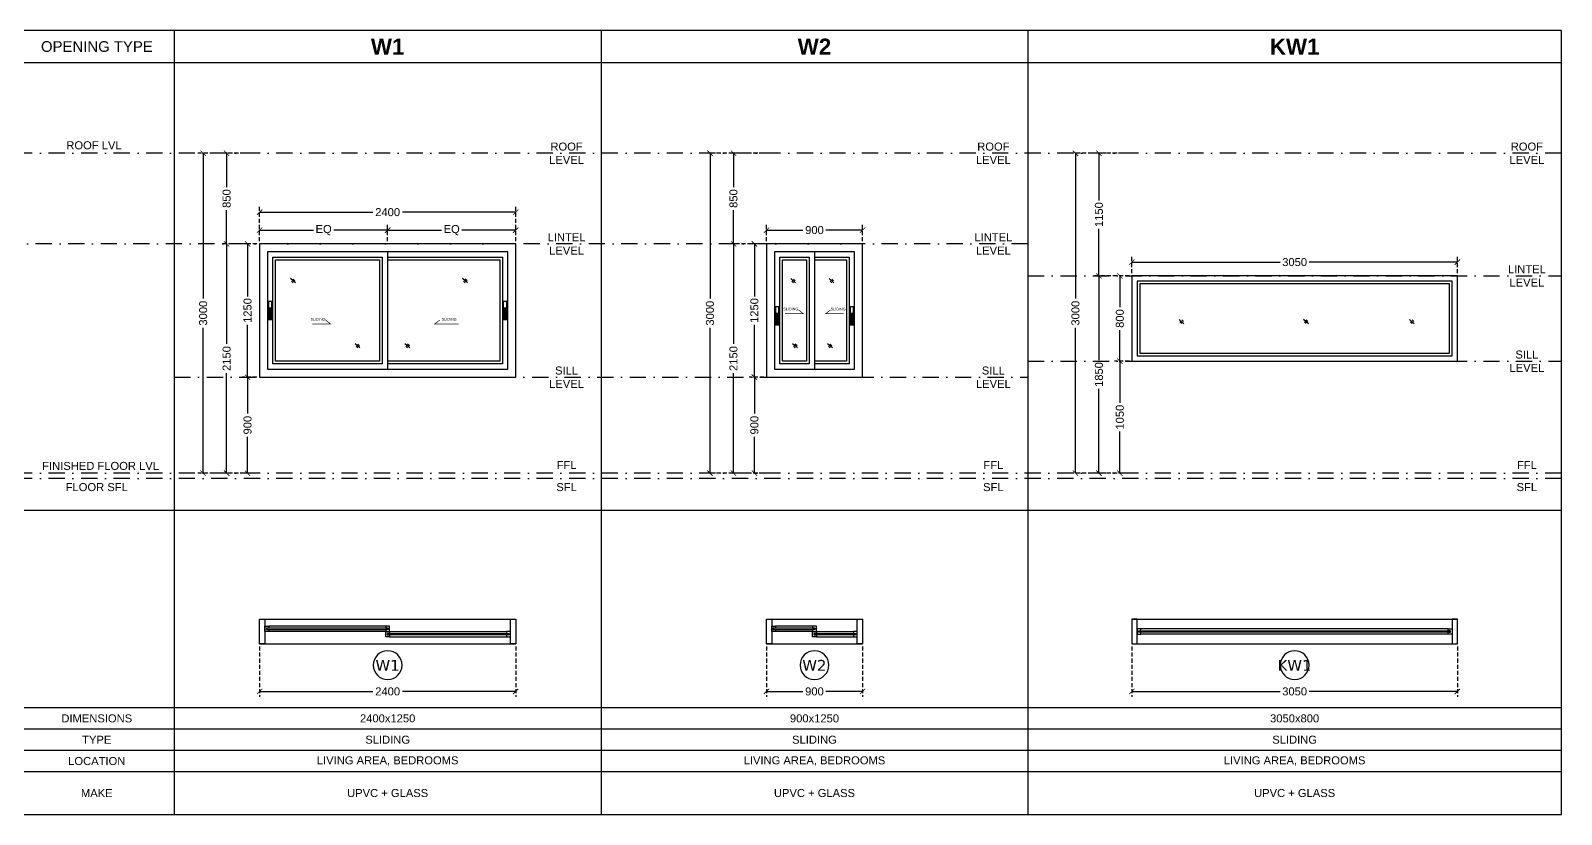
# Model space of a CAD drawing. Header units: millimetres. Extents: x 0 to 31900, y 0 to 8312.
# Drawn here: x 17554 to 31900, y 0 to 7350 of the extents above; entities that cross this region are included whole.
import ezdxf
from ezdxf.enums import TextEntityAlignment as Align

# ---------------------------------------------------------------- set-up
doc = ezdxf.new("R2010")
doc.units = ezdxf.units.MM
doc.header["$LTSCALE"] = 150
doc.set_wipeout_variables(frame=1)
for name, pattern in [('$ZCDB_AUDIT_GENERATED_423A9', [0]), ('DASHDOT', [25.4, 12.7, -6.35, 0, -6.35]), ('DASHED', [19.05, 12.7, -6.35])]:
    doc.linetypes.add(name, pattern=pattern)
for name, color, linetype in [('ad-Dimension', 5, 'Continuous'), ('ad-Door', 11, 'Continuous'), ('ad-Elevation 10', 8, 'Continuous'), ('ad-Glass Sectionline', 140, 'Continuous'), ('ad-Lvl Difference', 8, 'DASHDOT'), ('ad-Text Main_Door&window Label', 7, 'Continuous')]:
    doc.layers.add(name, color=color, linetype=linetype)
doc.layers.add('ad-Text Main', color=7, linetype='Continuous', lineweight=0)
doc.styles.add('6 U T S R N_Typical Floor Plan$0$3BHK-E(NB)$0$grid_text', font='verdana.ttf', dxfattribs={"width": 0.9})
doc.styles.get("Standard").update_dxf_attribs({"font": 'arial.ttf'})
doc.dimstyles.new('A-75-DIM-INT (Framing)', dxfattribs={"dimscale": 50, "dimtxt": 1.5, "dimasz": 1, "dimexe": 1, "dimexo": 0.5, "dimgap": 0.5, "dimtad": 0, "dimdsep": 46, "dimtxsty": 'Standard', "dimblk": 'ARCHTICK', "dimcen": 0.025, "dimclrd": 256, "dimclre": 256, "dimclrt": 256, "dimazin": 2, "dimtfac": 1, "dimtmove": 1, "dimatfit": 0, "dimldrblk": 'ARCHTICK', "dimfxl": 10, "dimfxlon": 1, "dimtolj": 1, "dimtzin": 0, "dimarcsym": 0})

# ---------------------------------------------------------------- blocks, each defined once
blk = doc.blocks.new('$ZCDB_AUDIT_GENERATED_C77D')
blk.add_wipeout([(0, 230), (2400, 230), (2400, 0), (0, 0)]).dxf.layer = 'ad-Elevation 10'
at = {"layer": 'ad-Elevation 10'}
for points in [[(2400, 230), (0, 230)], [(2400, 0), (0, 0)]]:
    blk.add_lwpolyline(points, dxfattribs=at)
for points in [[(50, 0), (50, 230), (0, 230), (0, 0)], [(1217.5, 133), (1217.5, 115), (1182.5, 115), (1182.5, 165), (1217.5, 165), (1217.5, 147), (1195.5, 147), (1195.5, 133)], [(2315, 133), (2315, 115), (2350, 115), (2350, 165), (2315, 165), (2315, 147), (2337, 147), (2337, 133)], [(2350, 0), (2400, 0), (2400, 230), (2350, 230)], [(85, 83), (85, 65), (50, 65), (50, 115), (85, 115), (85, 97), (63, 97), (63, 83)], [(1182.5, 83), (1182.5, 65), (1217.5, 65), (1217.5, 115), (1182.5, 115), (1182.5, 97), (1204.5, 97), (1204.5, 83)]]:
    blk.add_lwpolyline(points, close=True, dxfattribs=at)
at = {"layer": 'ad-Glass Sectionline'}
for points in [[(1200, 145), (2335, 145), (2335, 135), (1200, 135)], [(1200, 95), (65, 95), (65, 85), (1200, 85)]]:
    blk.add_lwpolyline(points, close=True, dxfattribs=at)
for points in [[(1217.5, 165), (2315, 165)], [(1182.5, 115), (85, 115)], [(1182.5, 65), (85, 65)], [(1217.5, 115), (2315, 115)]]:
    blk.add_lwpolyline(points, dxfattribs=at)
blk = doc.blocks.new('*U21')
blk.add_blockref('$ZCDB_AUDIT_GENERATED_C77D', (0, 0))
blk = doc.blocks.new('zw$4DB2')
blk.add_wipeout([(0, 3050), (0, 0), (-230, 0), (-230, 3050)]).dxf.layer = 'ad-Elevation 10'
at = {"layer": 'ad-Elevation 10'}
for points in [[(-230, 3000), (0, 3000), (0, 3050), (-230, 3050)], [(-122, 2965), (-140, 2965), (-140, 3000), (-90, 3000), (-90, 2965), (-108, 2965), (-108, 2987), (-122, 2987)], [(-230, 50), (-230, 0), (0, 0), (0, 50)], [(-122, 85), (-140, 85), (-140, 50), (-90, 50), (-90, 85), (-108, 85), (-108, 63), (-122, 63)]]:
    blk.add_lwpolyline(points, close=True, dxfattribs=at)
for points in [[(-230, 0), (-230, 3050)], [(0, 0), (0, 3050)]]:
    blk.add_lwpolyline(points, dxfattribs=at)
at = {"layer": 'ad-Glass Sectionline'}
for points in [[(-140, 2965), (-140, 85)], [(-90, 2965), (-90, 85)]]:
    blk.add_lwpolyline(points, dxfattribs=at)
blk.add_lwpolyline([(-110, 2982.5), (-110, 65), (-120, 65), (-120, 2982.5)], close=True, dxfattribs=at)
blk = doc.blocks.new('6 U T S R N_Typical Floor Plan$0$ad_Window Tag')
blk.add_circle((0, 0), 150)
at = {"style": '6 U T S R N_Typical Floor Plan$0$3BHK-E(NB)$0$grid_text', "width": 0.9}
blk.add_attdef('D1', text='', height=125, dxfattribs=at).set_placement((0, 0), align=Align.MIDDLE_CENTER)
blk = doc.blocks.new('$ZCDB_AUDIT_GENERATED_454E2')
at = {"layer": 'ad-Elevation 10'}
for p, q in [((0, 0), (46, 40)), ((4, 20), (21, 35)), ((21, 1), (37, 16))]:
    blk.add_line(p, q, dxfattribs=at)
blk = doc.blocks.new('$ZCDB_AUDIT_GENERATED_454EA')
at = {"layer": 'ad-Door', "linetype": '$ZCDB_AUDIT_GENERATED_423A9', "ltscale": 300}
blk.add_lwpolyline([(35197, 30880), (35229, 30880), (35229, 30710), (35197, 30710)], close=True, dxfattribs=at)
at = {"layer": 'ad-Door'}
blk.add_lwpolyline([(35205, 30818), (35221, 30818), (35221, 30722), (35205, 30722)], close=True, dxfattribs=at)
blk = doc.blocks.new('$ZCDB_AUDIT_GENERATED_C7DC')
blk.add_wipeout([(0, 230), (900, 230), (900, 0), (0, 0)]).dxf.layer = 'ad-Elevation 10'
at = {"layer": 'ad-Elevation 10'}
for points in [[(900, 230), (0, 230)], [(900, 0), (0, 0)]]:
    blk.add_lwpolyline(points, dxfattribs=at)
for points in [[(50, 0), (50, 230), (0, 230), (0, 0)], [(467.5, 133), (467.5, 115), (432.5, 115), (432.5, 165), (467.5, 165), (467.5, 147), (445.5, 147), (445.5, 133)], [(815, 133), (815, 115), (850, 115), (850, 165), (815, 165), (815, 147), (837, 147), (837, 133)], [(850, 0), (900, 0), (900, 230), (850, 230)], [(85, 83), (85, 65), (50, 65), (50, 115), (85, 115), (85, 97), (63, 97), (63, 83)], [(432.5, 83), (432.5, 65), (467.5, 65), (467.5, 115), (432.5, 115), (432.5, 97), (454.5, 97), (454.5, 83)]]:
    blk.add_lwpolyline(points, close=True, dxfattribs=at)
at = {"layer": 'ad-Glass Sectionline'}
for points in [[(450, 145), (835, 145), (835, 135), (450, 135)], [(450, 95), (65, 95), (65, 85), (450, 85)]]:
    blk.add_lwpolyline(points, close=True, dxfattribs=at)
for points in [[(467.5, 165), (815, 165)], [(432.5, 115), (85, 115)], [(432.5, 65), (85, 65)], [(467.5, 115), (815, 115)]]:
    blk.add_lwpolyline(points, dxfattribs=at)
blk = doc.blocks.new('*U25')
blk.add_blockref('$ZCDB_AUDIT_GENERATED_C7DC', (0, 0))
blk = doc.blocks.new('_ArchTick')
at = {"color": 0, "linetype": 'ByBlock', "const_width": 0.15}
blk.add_lwpolyline([(-0.5, -0.5), (0.5, 0.5)], dxfattribs=at)
blk = doc.blocks.new('*D48')
at = {"layer": 'ad-Dimension', "color": 5, "linetype": 'DASHED', "lineweight": -2, "ltscale": 0.02, "true_color": 0x0505ff, "transparency": 16777216}
for p, q in [((19700, 5375), (19700, 5529)), ((20900, 5375), (20900, 5529))]:
    blk.add_line(p, q, dxfattribs=at)
at = {"layer": 'ad-Dimension', "color": 5, "lineweight": -2, "ltscale": 0.02, "true_color": 0x0505ff, "transparency": 16777216}
for p, q in [((19700, 5479), (20205, 5479)), ((20900, 5479), (20395, 5479))]:
    blk.add_line(p, q, dxfattribs=at)
at = {"layer": 'Defpoints', "color": 0, "transparency": 16777216}
for p in [(20900, 5479), (19700, 5350), (20900, 5350)]:
    blk.add_point(p, dxfattribs=at)
at = {"layer": 'ad-Dimension', "color": 5, "lineweight": -2, "true_color": 0x0505ff, "transparency": 16777216, "xscale": 50, "yscale": 50, "zscale": 50, "rotation": 180}
blk.add_blockref('_ArchTick', (19700, 5479), dxfattribs=at)
at = {"layer": 'ad-Dimension', "color": 5, "lineweight": -2, "true_color": 0x0505ff, "transparency": 16777216, "xscale": 50, "yscale": 50, "zscale": 50}
blk.add_blockref('_ArchTick', (20900, 5479), dxfattribs=at)
at = {"layer": 'ad-Dimension', "color": 5, "true_color": 0x0505ff, "transparency": 16777216, "insert": (20300, 5479), "char_height": 75, "attachment_point": 5}
blk.add_mtext('\\A1;EQ', dxfattribs=at)
blk = doc.blocks.new('*D49')
at = {"layer": 'ad-Dimension', "linetype": 'DASHED', "lineweight": -2, "ltscale": 0.02, "transparency": 16777216}
for p, q in [((19675, 5350), (19341, 5350)), ((19675, 3200), (19341, 3200))]:
    blk.add_line(p, q, dxfattribs=at)
at = {"layer": 'ad-Dimension', "lineweight": -2, "ltscale": 0.02, "transparency": 16777216}
for p, q in [((19391, 5350), (19391, 4413)), ((19391, 3200), (19391, 4138))]:
    blk.add_line(p, q, dxfattribs=at)
at = {"layer": 'Defpoints', "color": 0, "transparency": 16777216}
for p in [(19700, 5350), (19391, 3200), (19700, 3200)]:
    blk.add_point(p, dxfattribs=at)
at = {"layer": 'ad-Dimension', "lineweight": -2, "transparency": 16777216, "xscale": 50, "yscale": 50, "zscale": 50}
for p, rotation in [((19391, 5350), 90), ((19391, 3200), 270)]:
    blk.add_blockref('_ArchTick', p, dxfattribs=dict(at, rotation=rotation))
at = {"layer": 'ad-Dimension', "transparency": 16777216, "insert": (19391, 4275), "char_height": 75, "attachment_point": 5, "rotation": 90}
blk.add_mtext('\\A1;2150', dxfattribs=at)
blk = doc.blocks.new('*D50')
at = {"layer": 'ad-Dimension', "linetype": 'DASHED', "lineweight": -2, "ltscale": 0.02, "transparency": 16777216}
for p, q in [((19675, 4100), (19537, 4100)), ((19675, 3200), (19537, 3200))]:
    blk.add_line(p, q, dxfattribs=at)
at = {"layer": 'ad-Dimension', "lineweight": -2, "ltscale": 0.02, "transparency": 16777216}
for p, q in [((19587, 4100), (19587, 3758)), ((19587, 3200), (19587, 3542))]:
    blk.add_line(p, q, dxfattribs=at)
at = {"layer": 'Defpoints', "color": 0, "transparency": 16777216}
for p in [(19700, 4100), (19587, 3200), (19700, 3200)]:
    blk.add_point(p, dxfattribs=at)
at = {"layer": 'ad-Dimension', "lineweight": -2, "transparency": 16777216, "xscale": 50, "yscale": 50, "zscale": 50}
for p, rotation in [((19587, 4100), 90), ((19587, 3200), 270)]:
    blk.add_blockref('_ArchTick', p, dxfattribs=dict(at, rotation=rotation))
at = {"layer": 'ad-Dimension', "transparency": 16777216, "insert": (19587, 3650), "char_height": 75, "attachment_point": 5, "rotation": 90}
blk.add_mtext('\\A1;900', dxfattribs=at)
blk = doc.blocks.new('*D51')
at = {"layer": 'ad-Dimension', "linetype": 'DASHED', "lineweight": -2, "ltscale": 0.02, "transparency": 16777216}
for p, q in [((19671, 6200), (19121, 6200)), ((19671, 3200), (19121, 3200))]:
    blk.add_line(p, q, dxfattribs=at)
at = {"layer": 'ad-Dimension', "lineweight": -2, "ltscale": 0.02, "transparency": 16777216}
for p, q in [((19171, 6200), (19171, 4837)), ((19171, 3200), (19171, 4563))]:
    blk.add_line(p, q, dxfattribs=at)
at = {"layer": 'Defpoints', "color": 0, "transparency": 16777216}
for p in [(19171, 6200), (19700, 6200), (19700, 3200)]:
    blk.add_point(p, dxfattribs=at)
at = {"layer": 'ad-Dimension', "lineweight": -2, "transparency": 16777216, "xscale": 50, "yscale": 50, "zscale": 50}
for p, rotation in [((19171, 6200), 90), ((19171, 3200), 270)]:
    blk.add_blockref('_ArchTick', p, dxfattribs=dict(at, rotation=rotation))
at = {"layer": 'ad-Dimension', "transparency": 16777216, "insert": (19171, 4700), "char_height": 75, "attachment_point": 5, "rotation": 90}
blk.add_mtext('\\A1;3000', dxfattribs=at)
blk = doc.blocks.new('*D52')
at = {"layer": 'ad-Dimension', "color": 5, "linetype": 'DASHED', "lineweight": -2, "ltscale": 0.02, "true_color": 0x0505ff, "transparency": 16777216}
for p, q in [((19675, 5350), (19537, 5350)), ((19675, 4100), (19537, 4100))]:
    blk.add_line(p, q, dxfattribs=at)
at = {"layer": 'ad-Dimension', "color": 5, "lineweight": -2, "ltscale": 0.02, "true_color": 0x0505ff, "transparency": 16777216}
for p, q in [((19587, 5350), (19587, 4858)), ((19587, 4100), (19587, 4592))]:
    blk.add_line(p, q, dxfattribs=at)
at = {"layer": 'Defpoints', "color": 0, "transparency": 16777216}
for p in [(19587, 5350), (19700, 5350), (19700, 4100)]:
    blk.add_point(p, dxfattribs=at)
at = {"layer": 'ad-Dimension', "color": 5, "lineweight": -2, "true_color": 0x0505ff, "transparency": 16777216, "xscale": 50, "yscale": 50, "zscale": 50}
for p, rotation in [((19587, 5350), 90), ((19587, 4100), 270)]:
    blk.add_blockref('_ArchTick', p, dxfattribs=dict(at, rotation=rotation))
at = {"layer": 'ad-Dimension', "color": 5, "true_color": 0x0505ff, "transparency": 16777216, "insert": (19587, 4725), "char_height": 75, "attachment_point": 5, "rotation": 90}
blk.add_mtext('\\A1;1250', dxfattribs=at)
blk = doc.blocks.new('*D58')
at = {"layer": 'ad-Dimension', "color": 5, "linetype": 'DASHED', "lineweight": -2, "ltscale": 0.02, "true_color": 0x0505ff, "transparency": 16777216}
for p, q in [((19675, 6200), (19341, 6200)), ((19675, 5350), (19341, 5350))]:
    blk.add_line(p, q, dxfattribs=at)
at = {"layer": 'ad-Dimension', "color": 5, "lineweight": -2, "ltscale": 0.02, "true_color": 0x0505ff, "transparency": 16777216}
for p, q in [((19391, 6200), (19391, 5883)), ((19391, 5350), (19391, 5667))]:
    blk.add_line(p, q, dxfattribs=at)
at = {"layer": 'Defpoints', "color": 0, "transparency": 16777216}
for p in [(19391, 6200), (19700, 6200), (19700, 5350)]:
    blk.add_point(p, dxfattribs=at)
at = {"layer": 'ad-Dimension', "color": 5, "lineweight": -2, "true_color": 0x0505ff, "transparency": 16777216, "xscale": 50, "yscale": 50, "zscale": 50}
for p, rotation in [((19391, 6200), 90), ((19391, 5350), 270)]:
    blk.add_blockref('_ArchTick', p, dxfattribs=dict(at, rotation=rotation))
at = {"layer": 'ad-Dimension', "color": 5, "true_color": 0x0505ff, "transparency": 16777216, "insert": (19391, 5775), "char_height": 75, "attachment_point": 5, "rotation": 90}
blk.add_mtext('\\A1;850', dxfattribs=at)
blk = doc.blocks.new('*D59')
at = {"layer": 'ad-Dimension', "color": 5, "linetype": 'DASHED', "lineweight": -2, "ltscale": 0.02, "true_color": 0x0505ff, "transparency": 16777216}
for p, q in [((20900, 5375), (20900, 5529)), ((22100, 5375), (22100, 5529))]:
    blk.add_line(p, q, dxfattribs=at)
at = {"layer": 'ad-Dimension', "color": 5, "lineweight": -2, "ltscale": 0.02, "true_color": 0x0505ff, "transparency": 16777216}
for p, q in [((20900, 5479), (21405, 5479)), ((22100, 5479), (21595, 5479))]:
    blk.add_line(p, q, dxfattribs=at)
at = {"layer": 'Defpoints', "color": 0, "transparency": 16777216}
for p in [(22100, 5479), (20900, 5350), (22100, 5350)]:
    blk.add_point(p, dxfattribs=at)
at = {"layer": 'ad-Dimension', "color": 5, "lineweight": -2, "true_color": 0x0505ff, "transparency": 16777216, "xscale": 50, "yscale": 50, "zscale": 50, "rotation": 180}
blk.add_blockref('_ArchTick', (20900, 5479), dxfattribs=at)
at = {"layer": 'ad-Dimension', "color": 5, "lineweight": -2, "true_color": 0x0505ff, "transparency": 16777216, "xscale": 50, "yscale": 50, "zscale": 50}
blk.add_blockref('_ArchTick', (22100, 5479), dxfattribs=at)
at = {"layer": 'ad-Dimension', "color": 5, "true_color": 0x0505ff, "transparency": 16777216, "insert": (21500, 5479), "char_height": 75, "attachment_point": 5}
blk.add_mtext('\\A1;EQ', dxfattribs=at)
blk = doc.blocks.new('*D60')
at = {"layer": 'ad-Dimension', "color": 5, "linetype": 'DASHED', "lineweight": -2, "ltscale": 0.02, "true_color": 0x0505ff, "transparency": 16777216}
for p, q in [((19700, 5375), (19700, 5697)), ((22100, 5375), (22100, 5697))]:
    blk.add_line(p, q, dxfattribs=at)
at = {"layer": 'ad-Dimension', "color": 5, "lineweight": -2, "ltscale": 0.02, "true_color": 0x0505ff, "transparency": 16777216}
for p, q in [((19700, 5647), (20762, 5647)), ((22100, 5647), (21038, 5647))]:
    blk.add_line(p, q, dxfattribs=at)
at = {"layer": 'Defpoints', "color": 0, "transparency": 16777216}
for p in [(22100, 5647), (19700, 5350), (22100, 5350)]:
    blk.add_point(p, dxfattribs=at)
at = {"layer": 'ad-Dimension', "color": 5, "lineweight": -2, "true_color": 0x0505ff, "transparency": 16777216, "xscale": 50, "yscale": 50, "zscale": 50, "rotation": 180}
blk.add_blockref('_ArchTick', (19700, 5647), dxfattribs=at)
at = {"layer": 'ad-Dimension', "color": 5, "lineweight": -2, "true_color": 0x0505ff, "transparency": 16777216, "xscale": 50, "yscale": 50, "zscale": 50}
blk.add_blockref('_ArchTick', (22100, 5647), dxfattribs=at)
at = {"layer": 'ad-Dimension', "color": 5, "true_color": 0x0505ff, "transparency": 16777216, "insert": (20900, 5647), "char_height": 75, "attachment_point": 5}
blk.add_mtext('\\A1;2400', dxfattribs=at)
blk = doc.blocks.new('*D61')
at = {"layer": 'ad-Dimension', "color": 5, "linetype": 'DASHED', "lineweight": -2, "ltscale": 0.02, "true_color": 0x0505ff, "transparency": 16777216}
for p, q in [((24450, 5375), (24450, 5529)), ((25350, 5375), (25350, 5529))]:
    blk.add_line(p, q, dxfattribs=at)
at = {"layer": 'ad-Dimension', "color": 5, "lineweight": -2, "ltscale": 0.02, "true_color": 0x0505ff, "transparency": 16777216}
for p, q in [((24450, 5479), (24792, 5479)), ((25350, 5479), (25008, 5479))]:
    blk.add_line(p, q, dxfattribs=at)
at = {"layer": 'Defpoints', "color": 0, "transparency": 16777216}
for p in [(25350, 5479), (24450, 5350), (25350, 5350)]:
    blk.add_point(p, dxfattribs=at)
at = {"layer": 'ad-Dimension', "color": 5, "lineweight": -2, "true_color": 0x0505ff, "transparency": 16777216, "xscale": 50, "yscale": 50, "zscale": 50, "rotation": 180}
blk.add_blockref('_ArchTick', (24450, 5479), dxfattribs=at)
at = {"layer": 'ad-Dimension', "color": 5, "lineweight": -2, "true_color": 0x0505ff, "transparency": 16777216, "xscale": 50, "yscale": 50, "zscale": 50}
blk.add_blockref('_ArchTick', (25350, 5479), dxfattribs=at)
at = {"layer": 'ad-Dimension', "color": 5, "true_color": 0x0505ff, "transparency": 16777216, "insert": (24900, 5479), "char_height": 75, "attachment_point": 5}
blk.add_mtext('\\A1;900', dxfattribs=at)
blk = doc.blocks.new('*D62')
at = {"layer": 'ad-Dimension', "linetype": 'DASHED', "lineweight": -2, "ltscale": 0.02, "transparency": 16777216}
for p, q in [((24425, 5350), (24091, 5350)), ((24425, 3200), (24091, 3200))]:
    blk.add_line(p, q, dxfattribs=at)
at = {"layer": 'ad-Dimension', "lineweight": -2, "ltscale": 0.02, "transparency": 16777216}
for p, q in [((24141, 5350), (24141, 4413)), ((24141, 3200), (24141, 4138))]:
    blk.add_line(p, q, dxfattribs=at)
at = {"layer": 'Defpoints', "color": 0, "transparency": 16777216}
for p in [(24450, 5350), (24141, 3200), (24450, 3200)]:
    blk.add_point(p, dxfattribs=at)
at = {"layer": 'ad-Dimension', "lineweight": -2, "transparency": 16777216, "xscale": 50, "yscale": 50, "zscale": 50}
for p, rotation in [((24141, 5350), 90), ((24141, 3200), 270)]:
    blk.add_blockref('_ArchTick', p, dxfattribs=dict(at, rotation=rotation))
at = {"layer": 'ad-Dimension', "transparency": 16777216, "insert": (24141, 4275), "char_height": 75, "attachment_point": 5, "rotation": 90}
blk.add_mtext('\\A1;2150', dxfattribs=at)
blk = doc.blocks.new('*D63')
at = {"layer": 'ad-Dimension', "linetype": 'DASHED', "lineweight": -2, "ltscale": 0.02, "transparency": 16777216}
for p, q in [((24425, 4100), (24287, 4100)), ((24425, 3200), (24287, 3200))]:
    blk.add_line(p, q, dxfattribs=at)
at = {"layer": 'ad-Dimension', "lineweight": -2, "ltscale": 0.02, "transparency": 16777216}
for p, q in [((24337, 4100), (24337, 3758)), ((24337, 3200), (24337, 3542))]:
    blk.add_line(p, q, dxfattribs=at)
at = {"layer": 'Defpoints', "color": 0, "transparency": 16777216}
for p in [(24450, 4100), (24337, 3200), (24450, 3200)]:
    blk.add_point(p, dxfattribs=at)
at = {"layer": 'ad-Dimension', "lineweight": -2, "transparency": 16777216, "xscale": 50, "yscale": 50, "zscale": 50}
for p, rotation in [((24337, 4100), 90), ((24337, 3200), 270)]:
    blk.add_blockref('_ArchTick', p, dxfattribs=dict(at, rotation=rotation))
at = {"layer": 'ad-Dimension', "transparency": 16777216, "insert": (24337, 3650), "char_height": 75, "attachment_point": 5, "rotation": 90}
blk.add_mtext('\\A1;900', dxfattribs=at)
blk = doc.blocks.new('*D64')
at = {"layer": 'ad-Dimension', "linetype": 'DASHED', "lineweight": -2, "ltscale": 0.02, "transparency": 16777216}
for p, q in [((24421, 6200), (23871, 6200)), ((24421, 3200), (23871, 3200))]:
    blk.add_line(p, q, dxfattribs=at)
at = {"layer": 'ad-Dimension', "lineweight": -2, "ltscale": 0.02, "transparency": 16777216}
for p, q in [((23921, 6200), (23921, 4837)), ((23921, 3200), (23921, 4563))]:
    blk.add_line(p, q, dxfattribs=at)
at = {"layer": 'Defpoints', "color": 0, "transparency": 16777216}
for p in [(23921, 6200), (24450, 6200), (24450, 3200)]:
    blk.add_point(p, dxfattribs=at)
at = {"layer": 'ad-Dimension', "lineweight": -2, "transparency": 16777216, "xscale": 50, "yscale": 50, "zscale": 50}
for p, rotation in [((23921, 6200), 90), ((23921, 3200), 270)]:
    blk.add_blockref('_ArchTick', p, dxfattribs=dict(at, rotation=rotation))
at = {"layer": 'ad-Dimension', "transparency": 16777216, "insert": (23921, 4700), "char_height": 75, "attachment_point": 5, "rotation": 90}
blk.add_mtext('\\A1;3000', dxfattribs=at)
blk = doc.blocks.new('*D65')
at = {"layer": 'ad-Dimension', "color": 5, "linetype": 'DASHED', "lineweight": -2, "ltscale": 0.02, "true_color": 0x0505ff, "transparency": 16777216}
for p, q in [((24425, 5350), (24287, 5350)), ((24425, 4100), (24287, 4100))]:
    blk.add_line(p, q, dxfattribs=at)
at = {"layer": 'ad-Dimension', "color": 5, "lineweight": -2, "ltscale": 0.02, "true_color": 0x0505ff, "transparency": 16777216}
for p, q in [((24337, 5350), (24337, 4858)), ((24337, 4100), (24337, 4592))]:
    blk.add_line(p, q, dxfattribs=at)
at = {"layer": 'Defpoints', "color": 0, "transparency": 16777216}
for p in [(24337, 5350), (24450, 5350), (24450, 4100)]:
    blk.add_point(p, dxfattribs=at)
at = {"layer": 'ad-Dimension', "color": 5, "lineweight": -2, "true_color": 0x0505ff, "transparency": 16777216, "xscale": 50, "yscale": 50, "zscale": 50}
for p, rotation in [((24337, 5350), 90), ((24337, 4100), 270)]:
    blk.add_blockref('_ArchTick', p, dxfattribs=dict(at, rotation=rotation))
at = {"layer": 'ad-Dimension', "color": 5, "true_color": 0x0505ff, "transparency": 16777216, "insert": (24337, 4725), "char_height": 75, "attachment_point": 5, "rotation": 90}
blk.add_mtext('\\A1;1250', dxfattribs=at)
blk = doc.blocks.new('*D66')
at = {"layer": 'ad-Dimension', "color": 5, "linetype": 'DASHED', "lineweight": -2, "ltscale": 0.02, "true_color": 0x0505ff, "transparency": 16777216}
for p, q in [((24425, 6200), (24091, 6200)), ((24425, 5350), (24091, 5350))]:
    blk.add_line(p, q, dxfattribs=at)
at = {"layer": 'ad-Dimension', "color": 5, "lineweight": -2, "ltscale": 0.02, "true_color": 0x0505ff, "transparency": 16777216}
for p, q in [((24141, 6200), (24141, 5883)), ((24141, 5350), (24141, 5667))]:
    blk.add_line(p, q, dxfattribs=at)
at = {"layer": 'Defpoints', "color": 0, "transparency": 16777216}
for p in [(24141, 6200), (24450, 6200), (24450, 5350)]:
    blk.add_point(p, dxfattribs=at)
at = {"layer": 'ad-Dimension', "color": 5, "lineweight": -2, "true_color": 0x0505ff, "transparency": 16777216, "xscale": 50, "yscale": 50, "zscale": 50}
for p, rotation in [((24141, 6200), 90), ((24141, 5350), 270)]:
    blk.add_blockref('_ArchTick', p, dxfattribs=dict(at, rotation=rotation))
at = {"layer": 'ad-Dimension', "color": 5, "true_color": 0x0505ff, "transparency": 16777216, "insert": (24141, 5775), "char_height": 75, "attachment_point": 5, "rotation": 90}
blk.add_mtext('\\A1;850', dxfattribs=at)
blk = doc.blocks.new('*D67')
at = {"layer": 'ad-Dimension', "linetype": 'DASHED', "lineweight": -2, "ltscale": 0.02, "transparency": 16777216}
for p, q in [((27850, 5050), (27516, 5050)), ((27850, 3200), (27516, 3200))]:
    blk.add_line(p, q, dxfattribs=at)
at = {"layer": 'ad-Dimension', "lineweight": -2, "ltscale": 0.02, "transparency": 16777216}
for p, q in [((27566, 5050), (27566, 4258)), ((27566, 3200), (27566, 3992))]:
    blk.add_line(p, q, dxfattribs=at)
at = {"layer": 'Defpoints', "color": 0, "transparency": 16777216}
for p in [(27875, 5050), (27566, 3200), (27875, 3200)]:
    blk.add_point(p, dxfattribs=at)
at = {"layer": 'ad-Dimension', "lineweight": -2, "transparency": 16777216, "xscale": 50, "yscale": 50, "zscale": 50}
for p, rotation in [((27566, 5050), 90), ((27566, 3200), 270)]:
    blk.add_blockref('_ArchTick', p, dxfattribs=dict(at, rotation=rotation))
at = {"layer": 'ad-Dimension', "transparency": 16777216, "insert": (27566, 4125), "char_height": 75, "attachment_point": 5, "rotation": 90}
blk.add_mtext('\\A1;1850', dxfattribs=at)
blk = doc.blocks.new('*D68')
at = {"layer": 'ad-Dimension', "linetype": 'DASHED', "lineweight": -2, "ltscale": 0.02, "transparency": 16777216}
for p, q in [((27850, 4250), (27712, 4250)), ((27850, 3200), (27712, 3200))]:
    blk.add_line(p, q, dxfattribs=at)
at = {"layer": 'ad-Dimension', "lineweight": -2, "ltscale": 0.02, "transparency": 16777216}
for p, q in [((27762, 4250), (27762, 3858)), ((27762, 3200), (27762, 3592))]:
    blk.add_line(p, q, dxfattribs=at)
at = {"layer": 'Defpoints', "color": 0, "transparency": 16777216}
for p in [(27875, 4250), (27762, 3200), (27875, 3200)]:
    blk.add_point(p, dxfattribs=at)
at = {"layer": 'ad-Dimension', "lineweight": -2, "transparency": 16777216, "xscale": 50, "yscale": 50, "zscale": 50}
for p, rotation in [((27762, 4250), 90), ((27762, 3200), 270)]:
    blk.add_blockref('_ArchTick', p, dxfattribs=dict(at, rotation=rotation))
at = {"layer": 'ad-Dimension', "transparency": 16777216, "insert": (27762, 3725), "char_height": 75, "attachment_point": 5, "rotation": 90}
blk.add_mtext('\\A1;1050', dxfattribs=at)
blk = doc.blocks.new('*D69')
at = {"layer": 'ad-Dimension', "linetype": 'DASHED', "lineweight": -2, "ltscale": 0.02, "transparency": 16777216}
for p, q in [((27846, 6200), (27296, 6200)), ((27846, 3200), (27296, 3200))]:
    blk.add_line(p, q, dxfattribs=at)
at = {"layer": 'ad-Dimension', "lineweight": -2, "ltscale": 0.02, "transparency": 16777216}
for p, q in [((27346, 6200), (27346, 4837)), ((27346, 3200), (27346, 4563))]:
    blk.add_line(p, q, dxfattribs=at)
at = {"layer": 'Defpoints', "color": 0, "transparency": 16777216}
for p in [(27346, 6200), (27875, 6200), (27875, 3200)]:
    blk.add_point(p, dxfattribs=at)
at = {"layer": 'ad-Dimension', "lineweight": -2, "transparency": 16777216, "xscale": 50, "yscale": 50, "zscale": 50}
for p, rotation in [((27346, 6200), 90), ((27346, 3200), 270)]:
    blk.add_blockref('_ArchTick', p, dxfattribs=dict(at, rotation=rotation))
at = {"layer": 'ad-Dimension', "transparency": 16777216, "insert": (27346, 4700), "char_height": 75, "attachment_point": 5, "rotation": 90}
blk.add_mtext('\\A1;3000', dxfattribs=at)
blk = doc.blocks.new('*D70')
at = {"layer": 'ad-Dimension', "color": 5, "linetype": 'DASHED', "lineweight": -2, "ltscale": 0.02, "true_color": 0x0505ff, "transparency": 16777216}
for p, q in [((27850, 5050), (27712, 5050)), ((27850, 4250), (27712, 4250))]:
    blk.add_line(p, q, dxfattribs=at)
at = {"layer": 'ad-Dimension', "color": 5, "lineweight": -2, "ltscale": 0.02, "true_color": 0x0505ff, "transparency": 16777216}
for p, q in [((27762, 5050), (27762, 4758)), ((27762, 4250), (27762, 4542))]:
    blk.add_line(p, q, dxfattribs=at)
at = {"layer": 'Defpoints', "color": 0, "transparency": 16777216}
for p in [(27762, 5050), (27875, 5050), (27875, 4250)]:
    blk.add_point(p, dxfattribs=at)
at = {"layer": 'ad-Dimension', "color": 5, "lineweight": -2, "true_color": 0x0505ff, "transparency": 16777216, "xscale": 50, "yscale": 50, "zscale": 50}
for p, rotation in [((27762, 5050), 90), ((27762, 4250), 270)]:
    blk.add_blockref('_ArchTick', p, dxfattribs=dict(at, rotation=rotation))
at = {"layer": 'ad-Dimension', "color": 5, "true_color": 0x0505ff, "transparency": 16777216, "insert": (27762, 4650), "char_height": 75, "attachment_point": 5, "rotation": 90}
blk.add_mtext('\\A1;800', dxfattribs=at)
blk = doc.blocks.new('*D71')
at = {"layer": 'ad-Dimension', "color": 5, "linetype": 'DASHED', "lineweight": -2, "ltscale": 0.02, "true_color": 0x0505ff, "transparency": 16777216}
for p, q in [((27850, 6200), (27516, 6200)), ((27850, 5050), (27516, 5050))]:
    blk.add_line(p, q, dxfattribs=at)
at = {"layer": 'ad-Dimension', "color": 5, "lineweight": -2, "ltscale": 0.02, "true_color": 0x0505ff, "transparency": 16777216}
for p, q in [((27566, 6200), (27566, 5758)), ((27566, 5050), (27566, 5492))]:
    blk.add_line(p, q, dxfattribs=at)
at = {"layer": 'Defpoints', "color": 0, "transparency": 16777216}
for p in [(27566, 6200), (27875, 6200), (27875, 5050)]:
    blk.add_point(p, dxfattribs=at)
at = {"layer": 'ad-Dimension', "color": 5, "lineweight": -2, "true_color": 0x0505ff, "transparency": 16777216, "xscale": 50, "yscale": 50, "zscale": 50}
for p, rotation in [((27566, 6200), 90), ((27566, 5050), 270)]:
    blk.add_blockref('_ArchTick', p, dxfattribs=dict(at, rotation=rotation))
at = {"layer": 'ad-Dimension', "color": 5, "true_color": 0x0505ff, "transparency": 16777216, "insert": (27566, 5625), "char_height": 75, "attachment_point": 5, "rotation": 90}
blk.add_mtext('\\A1;1150', dxfattribs=at)
blk = doc.blocks.new('*D72')
at = {"layer": 'ad-Dimension', "color": 5, "linetype": 'DASHED', "lineweight": -2, "ltscale": 0.02, "true_color": 0x0505ff, "transparency": 16777216}
for p, q in [((27875, 5075), (27875, 5229)), ((30925, 5075), (30925, 5229))]:
    blk.add_line(p, q, dxfattribs=at)
at = {"layer": 'ad-Dimension', "color": 5, "lineweight": -2, "ltscale": 0.02, "true_color": 0x0505ff, "transparency": 16777216}
for p, q in [((27875, 5179), (29263, 5179)), ((30925, 5179), (29537, 5179))]:
    blk.add_line(p, q, dxfattribs=at)
at = {"layer": 'Defpoints', "color": 0, "transparency": 16777216}
for p in [(30925, 5179), (27875, 5050), (30925, 5050)]:
    blk.add_point(p, dxfattribs=at)
at = {"layer": 'ad-Dimension', "color": 5, "lineweight": -2, "true_color": 0x0505ff, "transparency": 16777216, "xscale": 50, "yscale": 50, "zscale": 50, "rotation": 180}
blk.add_blockref('_ArchTick', (27875, 5179), dxfattribs=at)
at = {"layer": 'ad-Dimension', "color": 5, "lineweight": -2, "true_color": 0x0505ff, "transparency": 16777216, "xscale": 50, "yscale": 50, "zscale": 50}
blk.add_blockref('_ArchTick', (30925, 5179), dxfattribs=at)
at = {"layer": 'ad-Dimension', "color": 5, "true_color": 0x0505ff, "transparency": 16777216, "insert": (29400, 5179), "char_height": 75, "attachment_point": 5}
blk.add_mtext('\\A1;3050', dxfattribs=at)
blk = doc.blocks.new('*D78')
at = {"layer": 'ad-Dimension', "color": 5, "linetype": 'DASHED', "lineweight": -2, "ltscale": 0.02, "true_color": 0x0505ff, "transparency": 16777216}
for p, q in [((19700, 1575), (19700, 1103)), ((22100, 1575), (22100, 1103))]:
    blk.add_line(p, q, dxfattribs=at)
at = {"layer": 'ad-Dimension', "color": 5, "lineweight": -2, "ltscale": 0.02, "true_color": 0x0505ff, "transparency": 16777216}
for p, q in [((19700, 1153), (20762, 1153)), ((22100, 1153), (21038, 1153))]:
    blk.add_line(p, q, dxfattribs=at)
at = {"layer": 'Defpoints', "color": 0, "transparency": 16777216}
for p in [(19700, 1600), (22100, 1600), (22100, 1153)]:
    blk.add_point(p, dxfattribs=at)
at = {"layer": 'ad-Dimension', "color": 5, "lineweight": -2, "true_color": 0x0505ff, "transparency": 16777216, "xscale": 50, "yscale": 50, "zscale": 50, "rotation": 180}
blk.add_blockref('_ArchTick', (19700, 1153), dxfattribs=at)
at = {"layer": 'ad-Dimension', "color": 5, "lineweight": -2, "true_color": 0x0505ff, "transparency": 16777216, "xscale": 50, "yscale": 50, "zscale": 50}
blk.add_blockref('_ArchTick', (22100, 1153), dxfattribs=at)
at = {"layer": 'ad-Dimension', "color": 5, "true_color": 0x0505ff, "transparency": 16777216, "insert": (20900, 1153), "char_height": 75, "attachment_point": 5}
blk.add_mtext('\\A1;2400', dxfattribs=at)
blk = doc.blocks.new('*D79')
at = {"layer": 'ad-Dimension', "color": 5, "linetype": 'DASHED', "lineweight": -2, "ltscale": 0.02, "true_color": 0x0505ff, "transparency": 16777216}
for p, q in [((24450, 1575), (24450, 1103)), ((25350, 1575), (25350, 1103))]:
    blk.add_line(p, q, dxfattribs=at)
at = {"layer": 'ad-Dimension', "color": 5, "lineweight": -2, "ltscale": 0.02, "true_color": 0x0505ff, "transparency": 16777216}
for p, q in [((24450, 1153), (24792, 1153)), ((25350, 1153), (25008, 1153))]:
    blk.add_line(p, q, dxfattribs=at)
at = {"layer": 'Defpoints', "color": 0, "transparency": 16777216}
for p in [(24450, 1600), (25350, 1600), (24450, 1153)]:
    blk.add_point(p, dxfattribs=at)
at = {"layer": 'ad-Dimension', "color": 5, "lineweight": -2, "true_color": 0x0505ff, "transparency": 16777216, "xscale": 50, "yscale": 50, "zscale": 50, "rotation": 180}
blk.add_blockref('_ArchTick', (24450, 1153), dxfattribs=at)
at = {"layer": 'ad-Dimension', "color": 5, "lineweight": -2, "true_color": 0x0505ff, "transparency": 16777216, "xscale": 50, "yscale": 50, "zscale": 50}
blk.add_blockref('_ArchTick', (25350, 1153), dxfattribs=at)
at = {"layer": 'ad-Dimension', "color": 5, "true_color": 0x0505ff, "transparency": 16777216, "insert": (24900, 1153), "char_height": 75, "attachment_point": 5}
blk.add_mtext('\\A1;900', dxfattribs=at)
blk = doc.blocks.new('*D80')
at = {"layer": 'ad-Dimension', "color": 5, "linetype": 'DASHED', "lineweight": -2, "ltscale": 0.02, "true_color": 0x0505ff, "transparency": 16777216}
for p, q in [((27875, 1575), (27875, 1103)), ((30925, 1575), (30925, 1103))]:
    blk.add_line(p, q, dxfattribs=at)
at = {"layer": 'ad-Dimension', "color": 5, "lineweight": -2, "ltscale": 0.02, "true_color": 0x0505ff, "transparency": 16777216}
for p, q in [((27875, 1153), (29263, 1153)), ((30925, 1153), (29537, 1153))]:
    blk.add_line(p, q, dxfattribs=at)
at = {"layer": 'Defpoints', "color": 0, "transparency": 16777216}
for p in [(27875, 1600), (30925, 1600), (30925, 1153)]:
    blk.add_point(p, dxfattribs=at)
at = {"layer": 'ad-Dimension', "color": 5, "lineweight": -2, "true_color": 0x0505ff, "transparency": 16777216, "xscale": 50, "yscale": 50, "zscale": 50, "rotation": 180}
blk.add_blockref('_ArchTick', (27875, 1153), dxfattribs=at)
at = {"layer": 'ad-Dimension', "color": 5, "lineweight": -2, "true_color": 0x0505ff, "transparency": 16777216, "xscale": 50, "yscale": 50, "zscale": 50}
blk.add_blockref('_ArchTick', (30925, 1153), dxfattribs=at)
at = {"layer": 'ad-Dimension', "color": 5, "true_color": 0x0505ff, "transparency": 16777216, "insert": (29400, 1153), "char_height": 75, "attachment_point": 5}
blk.add_mtext('\\A1;3050', dxfattribs=at)

msp = doc.modelspace()

# ---------------------------------------------------------------- linework, layer by layer
msp.add_lwpolyline([(17450, 0), (31900, 0), (31900, 7350), (17450, 7350)], close=True)
for points in [[(18900, 7350), (18900, 0)], [(22900, 7350), (22900, 0)], [(26900, 7350), (26900, 0)], [(17450, 7050), (31900, 7050)], [(31900, 2850), (17450, 2850)], [(31900, 1000), (0, 1000)], [(31900, 800), (0, 800)], [(31900, 600), (0, 600)], [(31900, 400), (0, 400)]]:
    msp.add_lwpolyline(points)
at = {"layer": 'ad-Door'}
for points in [[(22100, 5350), (19700, 5350), (19700, 4100), (22100, 4100)], [(25350, 5350), (24450, 5350), (24450, 4100), (25350, 4100)], [(22025, 5275), (19775, 5275), (19775, 4175), (22025, 4175)], [(19825, 5225), (20850, 5225), (20850, 4225), (19825, 4225)], [(19850, 5200), (20825, 5200), (20825, 4250), (19850, 4250)], [(25275, 5275), (24525, 5275), (24525, 4175), (25275, 4175)], [(24575, 5225), (24850, 5225), (24850, 4225), (24575, 4225)], [(24600, 5200), (24825, 5200), (24825, 4250), (24600, 4250)], [(27875, 4250), (30925, 4250), (30925, 5050), (27875, 5050)], [(27925, 4300), (30875, 4300), (30875, 5000), (27925, 5000)], [(27950, 4325), (30850, 4325), (30850, 4975), (27950, 4975)]]:
    msp.add_lwpolyline(points, close=True, dxfattribs=at)
for points in [[(20900, 5275), (20900, 4175)], [(20900, 5225), (21975, 5225), (21975, 4225), (20900, 4225)], [(20900, 5200), (21950, 5200), (21950, 4250), (20900, 4250)], [(24900, 5275), (24900, 4175)], [(24900, 5225), (25225, 5225), (25225, 4225), (24900, 4225)], [(24900, 5200), (25200, 5200), (25200, 4250), (24900, 4250)]]:
    msp.add_lwpolyline(points, dxfattribs=at)
at = {"layer": 'ad-Door', "const_width": 6.389, "elevation": 0}
for points in [[(24750.035, 4731.647), (24794.388, 4695.46), (24625.368, 4695.46)], [(25049.965, 4731.647), (25005.612, 4695.46), (25174.632, 4695.46)], [(20318.902, 4635.755), (20363.256, 4599.567), (20194.236, 4599.567)], [(21388.842, 4635.741), (21341.989, 4599.553), (21565.727, 4599.553)]]:
    msp.add_lwpolyline(points, dxfattribs=at)
at = {"layer": 'ad-Lvl Difference', "ltscale": 0.08}
for points in [[(31900, 6200), (0, 6200)], [(26900, 5350), (0, 5350)], [(26900, 5050), (31900, 5050)], [(26900, 4250), (31900, 4250)], [(18900, 4100), (26900, 4100)], [(31900, 3200), (0, 3200)], [(31900, 3150), (0, 3150)]]:
    msp.add_lwpolyline(points, dxfattribs=at)

# ---------------------------------------------------------------- block references
at = {"xscale": -1}
for p in [(55012.699, -26069.832), (57212.699, -26069.772), (59762.836, -26119.772), (60462.699, -26119.712)]:
    msp.add_blockref('$ZCDB_AUDIT_GENERATED_454EA', p, dxfattribs=at)
at = {"layer": 'ad-Elevation 10', "xscale": -1}
for p in [(20035.209, 4984.48, 0), (21648.478, 4984.48), (24723.644, 4984.48, 0), (25082.971, 4984.48), (20640.713, 4373.82, 0), (21107.98, 4373.82), (24741.532, 4373.82, 0), (25067.881, 4373.82)]:
    msp.add_blockref('$ZCDB_AUDIT_GENERATED_454E2', p, dxfattribs=at)
at = {"layer": 'ad-Elevation 10', "xscale": -1, "rotation": 359.9999999999996}
for p in [(28362.445, 4601.381, 0), (29528.488, 4601.381, 0), (30521.442, 4601.381, 0)]:
    msp.add_blockref('$ZCDB_AUDIT_GENERATED_454E2', p, dxfattribs=at)

# ---------------------------------------------------------------- texts
at = {"layer": 'ad-Text Main', "ltscale": 5, "attachment_point": 5}
for s, insert, char_height, width in [('OPENING TYPE', (18175, 7200), 100, 1091.59491), ('{\\fArial|b1|i0|c0|p34;W1}', (20900, 7200), 150, 256.85716), ('{\\fArial|b1|i0|c0|p34;W2}', (24900, 7200), 150, 256.85716), ('{\\fArial|b1|i0|c0|p34;KW1}', (29400, 7200), 150, 444.96708), ('ROOF LVL', (18147.672, 6274.254), 75, 525.79555), ('ROOF\\PLEVEL', (22576.572, 6200), 75, 359.97246), ('ROOF\\PLEVEL', (26576.572, 6200), 75, 359.97246), ('ROOF\\PLEVEL', (31576.572, 6200), 75, 359.97246), ('LINTEL\\PLEVEL', (22576.572, 5350), 75, 420.1625), ('LINTEL\\PLEVEL', (26576.572, 5350), 75, 420.1625), ('LINTEL\\PLEVEL', (31576.572, 5050), 75, 420.1625), ('SILL\\PLEVEL', (31576.572, 4250), 75, 373.34802), ('SILL\\PLEVEL', (22576.572, 4100), 75, 373.34802), ('SILL\\PLEVEL', (26576.572, 4100), 75, 373.34802), ('FINISHED FLOOR LVL', (18209.395, 3267.366), 75, 1102.15772), ('FFL', (22576.572, 3276.426), 75, 198.62971), ('FFL', (26576.572, 3276.426), 75, 198.62971), ('FFL', (31576.572, 3276.426), 75, 198.62971), ('FLOOR SFL', (18173.78, 3068.747), 75, 595.71678), ('SFL', (22576.572, 3068.747), 75, 198.62971), ('SFL', (26576.572, 3068.747), 75, 198.62971), ('SFL', (31576.572, 3068.747), 75, 198.62971), ('DIMENSIONS', (18173.78, 900), 75, 672.53724), ('DIMENSIONS', (18173.78, 900), 75, 672.53724), ('2400x1250', (20900, 900), 75, 520.56634), ('2400x1250', (20900, 900), 75, 520.56634), ('900x1250', (24900, 900), 75, 520.56634), ('900x1250', (24900, 900), 75, 520.56634), ('3050x800', (29400, 900), 75, 520.56634), ('3050x800', (29400, 900), 75, 520.56634), ('TYPE', (18173.78, 700), 75, 314.48711), ('TYPE', (18173.78, 700), 75, 314.48711), ('SLIDING', (20900, 700), 75, 440.40586), ('SLIDING', (20900, 700), 75, 440.40586), ('SLIDING', (24900, 700), 75, 440.40586), ('SLIDING', (24900, 700), 75, 440.40586), ('SLIDING', (29400, 700), 75, 440.40586), ('SLIDING', (29400, 700), 75, 440.40586), ('LOCATION', (18173.78, 500), 75, 549.62451), ('LOCATION', (18173.78, 500), 75, 549.62451), ('LIVING AREA, BEDROOMS', (20900, 500), 75, 1355.30408), ('LIVING AREA, BEDROOMS', (20900, 500), 75, 1355.30408), ('LIVING AREA, BEDROOMS', (24900, 500), 75, 1355.30408), ('LIVING AREA, BEDROOMS', (24900, 500), 75, 1355.30408), ('LIVING AREA, BEDROOMS', (29400, 500), 75, 1355.30408), ('LIVING AREA, BEDROOMS', (29400, 500), 75, 1355.30408), ('MAKE', (18173.78, 200), 75, 309.14308), ('MAKE', (18173.78, 200), 75, 309.14308), ('UPVC + GLASS', (20900, 200), 75, 756.77254), ('UPVC + GLASS', (20900, 200), 75, 756.77254), ('UPVC + GLASS', (24900, 200), 75, 756.77254), ('UPVC + GLASS', (24900, 200), 75, 756.77254), ('UPVC + GLASS', (29400, 200), 75, 756.77254), ('UPVC + GLASS', (29400, 200), 75, 756.77254)]:
    msp.add_mtext(s, dxfattribs=dict(at, insert=insert, char_height=char_height, width=width))
at = {"layer": 'ad-Text Main_Door&window Label', "linetype": 'Continuous', "char_height": 25, "width": 146.47086, "attachment_point": 5}
for insert in [(24678.449, 4738.68, 0), (25121.551, 4738.68, 0), (20247.316, 4642.787, 0), (21475.773, 4642.773, 0)]:
    msp.add_mtext('SLIDING', dxfattribs=dict(at, insert=insert))

# ---------------------------------------------------------------- dimensions: what is measured, and where the dimension line sits
at = {"layer": 'ad-Dimension', "ltscale": 0.02}
for base, p1, p2, picture, middle in [((19171.254, 6200), (19700, 3200), (19700, 6200), '*D51', (19171.254, 4700)), ((23921.254, 6200), (24450, 3200), (24450, 6200), '*D64', (23921.254, 4700)), ((27346.254, 6200), (27875, 3200), (27875, 6200), '*D69', (27346.254, 4700)), ((19391.071, 3200), (19700, 5350), (19700, 3200), '*D49', (19391.071, 4275)), ((24141.071, 3200), (24450, 5350), (24450, 3200), '*D62', (24141.071, 4275)), ((27566.071, 3200), (27875, 5050), (27875, 3200), '*D67', (27566.071, 4125)), ((27762.098, 3200), (27875, 4250), (27875, 3200), '*D68', (27762.098, 3725)), ((19587.098, 3200), (19700, 4100), (19700, 3200), '*D50', (19587.098, 3650)), ((24337.098, 3200), (24450, 4100), (24450, 3200), '*D63', (24337.098, 3650))]:
    dim = msp.add_linear_dim(base=base, p1=p1, p2=p2, angle=90, dimstyle='A-75-DIM-INT (Framing)', override={"dimclrd": 256, "dimclre": 256, "dimclrt": 256}, dxfattribs=at)
    dim.commit()
    dim.dimension.update_dxf_attribs({"geometry": picture, "text_midpoint": middle})
for base, p1, p2, picture, middle in [((19391.071, 6200), (19700, 5350), (19700, 6200), '*D58', (19391.071, 5775)), ((24141.071, 6200), (24450, 5350), (24450, 6200), '*D66', (24141.071, 5775)), ((27566.071, 6200), (27875, 5050), (27875, 6200), '*D71', (27566.071, 5625)), ((19587.098, 5350), (19700, 4100), (19700, 5350), '*D52', (19587.098, 4725)), ((24337.098, 5350), (24450, 4100), (24450, 5350), '*D65', (24337.098, 4725)), ((27762.098, 5050), (27875, 4250), (27875, 5050), '*D70', (27762.098, 4650))]:
    dim = msp.add_linear_dim(base=base, p1=p1, p2=p2, angle=90, dimstyle='A-75-DIM-INT (Framing)', dxfattribs=at)
    dim.commit()
    dim.dimension.update_dxf_attribs({"geometry": picture, "text_midpoint": middle})
for base, p1, p2, picture, middle in [((22100, 5646.975), (19700, 5350), (22100, 5350), '*D60', (20900, 5646.975)), ((25350, 5478.538), (24450, 5350), (25350, 5350), '*D61', (24900, 5478.538)), ((30925, 5178.538), (27875, 5050), (30925, 5050), '*D72', (29400, 5178.538))]:
    dim = msp.add_linear_dim(base=base, p1=p1, p2=p2, dimstyle='A-75-DIM-INT (Framing)', dxfattribs=at)
    dim.commit()
    dim.dimension.update_dxf_attribs({"geometry": picture, "text_midpoint": middle})
for base, p1, p2, picture, middle in [((20900, 5478.538), (19700, 5350), (20900, 5350), '*D48', (20300, 5478.538)), ((22100, 5478.538), (20900, 5350), (22100, 5350), '*D59', (21500, 5478.538))]:
    dim = msp.add_linear_dim(base=base, p1=p1, p2=p2, text='EQ', dimstyle='A-75-DIM-INT (Framing)', override={"dimtxsty": 'Standard', "dimtolj": 1}, dxfattribs=at)
    dim.commit()
    dim.dimension.update_dxf_attribs({"geometry": picture, "text_midpoint": middle})

# ---------------------------------------------------------------- next in the draw order: block references
at = {"xscale": -1}
for name, p in [('*U21', (22100, 1600)), ('*U25', (25350, 1600))]:
    msp.add_blockref(name, p, dxfattribs=at)
at = {"rotation": 269.9999999999999}
msp.add_blockref('zw$4DB2', (27875, 1600), dxfattribs=at)

# ---------------------------------------------------------------- next in the draw order: block references
at = {"layer": 'ad-Text Main_Door&window Label'}
ref = msp.add_blockref('6 U T S R N_Typical Floor Plan$0$ad_Window Tag', (20900, 1400), dxfattribs=dict(at, xscale=-0.9, yscale=0.9, zscale=0.9))
ref.add_attrib('D1', 'W1', dxfattribs={"height": 101.25, "rotation": 1800, "style": '6 U T S R N_Typical Floor Plan$0$3BHK-E(NB)$0$grid_text'}).set_placement((20899.048, 1397.892), align=Align.MIDDLE_CENTER)
ref = msp.add_blockref('6 U T S R N_Typical Floor Plan$0$ad_Window Tag', (24900, 1400), dxfattribs=dict(at, xscale=-0.9, yscale=0.9, zscale=0.9))
ref.add_attrib('D1', 'W2', dxfattribs={"height": 101.25, "rotation": 1800, "style": '6 U T S R N_Typical Floor Plan$0$3BHK-E(NB)$0$grid_text'}).set_placement((24899.048, 1397.892), align=Align.MIDDLE_CENTER)
ref = msp.add_blockref('6 U T S R N_Typical Floor Plan$0$ad_Window Tag', (29400, 1400), dxfattribs=dict(at, xscale=-0.9, yscale=0.9, zscale=0.9))
ref.add_attrib('D1', 'KW1', dxfattribs={"height": 101.25, "rotation": 1800, "style": '6 U T S R N_Typical Floor Plan$0$3BHK-E(NB)$0$grid_text'}).set_placement((29399.048, 1397.892), align=Align.MIDDLE_CENTER)

# ---------------------------------------------------------------- next in the draw order: dimensions: what is measured, and where the dimension line sits
at = {"layer": 'ad-Dimension', "ltscale": 0.02}
for base, p1, p2, picture, middle in [((22100, 1153.167), (19700, 1600), (22100, 1600), '*D78', (20900, 1153.167)), ((24450, 1153.167), (25350, 1600), (24450, 1600), '*D79', (24900, 1153.167)), ((30925, 1153.167), (27875, 1600), (30925, 1600), '*D80', (29400, 1153.167))]:
    dim = msp.add_linear_dim(base=base, p1=p1, p2=p2, dimstyle='A-75-DIM-INT (Framing)', dxfattribs=at)
    dim.commit()
    dim.dimension.update_dxf_attribs({"geometry": picture, "text_midpoint": middle})

doc.saveas('drawing.dxf')
